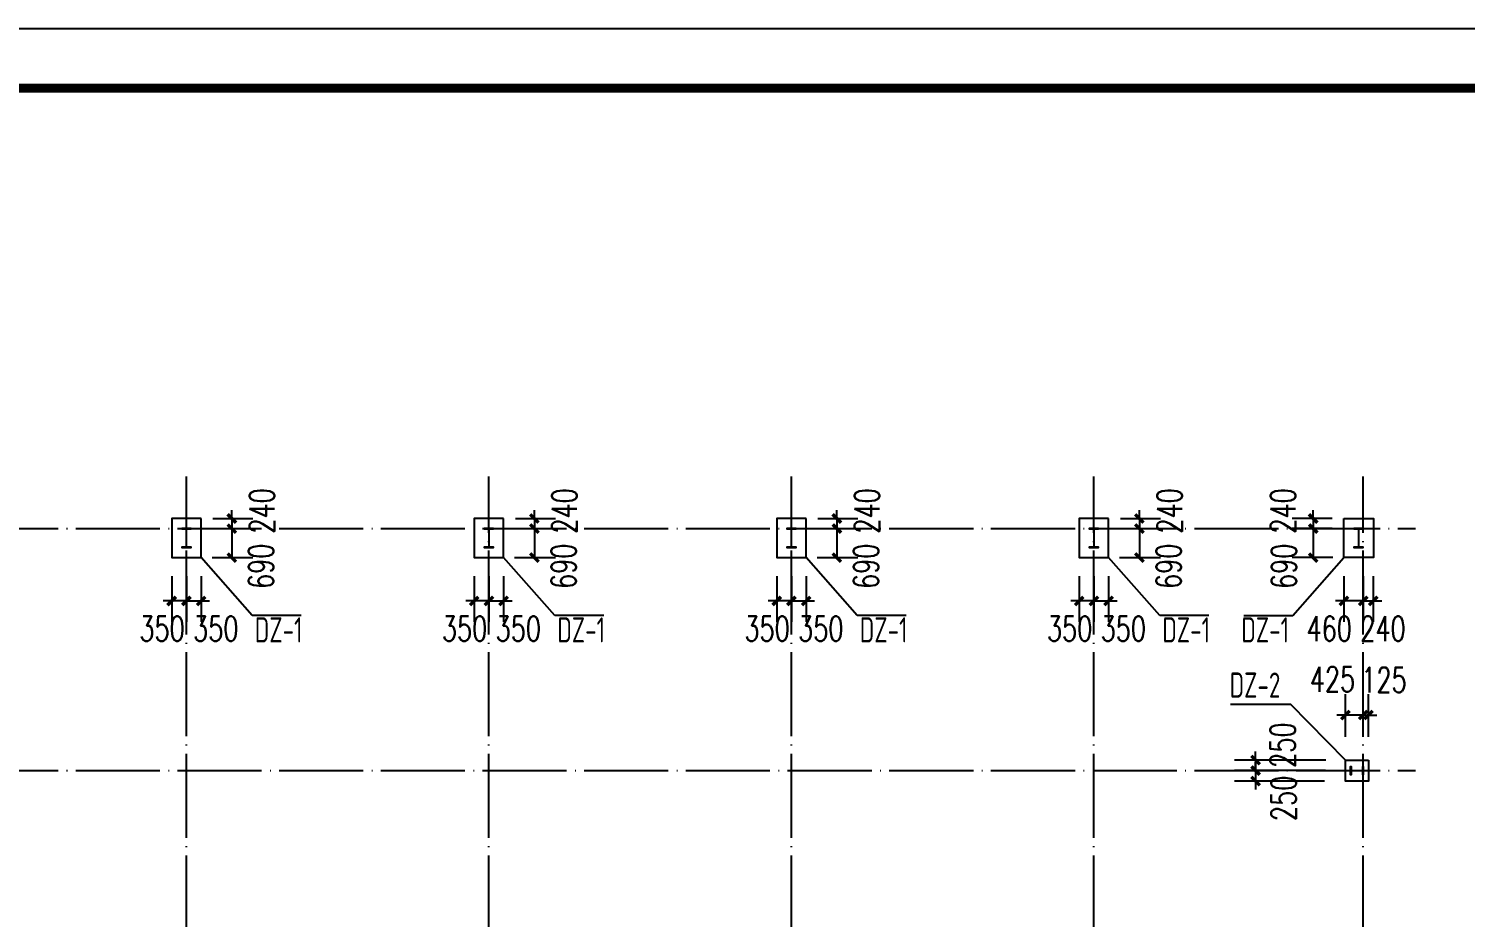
# Model space of a CAD drawing. Extents: x -33967 to 1773478, y -1022458 to -784650.
# Drawn here: x 428153 to 462343, y -959608 to -938458 of the extents above; entities that cross this region are included whole.
import ezdxf

# ---------------------------------------------------------------- set-up
doc = ezdxf.new("R2010")
doc.units = 0
doc.header["$LTSCALE"] = 1000
doc.header["$MEASUREMENT"] = 0
doc.linetypes.add('DOTE', pattern=[2.42, 2, -0.2, 0.02, -0.2])
for name, color, linetype in [('AXIS', 3, 'Continuous'), ('DIM_LEAD', 3, 'Continuous'), ('DOTE', 1, 'DOTE'), ('GZ', 50, 'Continuous'), ('NUM', 7, 'Continuous'), ('PUB_TITLE', 4, 'Continuous'), ('承台', 2, 'Continuous')]:
    doc.layers.add(name, color=color, linetype=linetype)
doc.styles.add('_TCH_DIM_T3', font='SIMPLEX', dxfattribs={"width": 0.705882, "bigfont": 'GBCBIG'})
doc.styles.add('TSSD_Norm', font='tssdeng.shx', dxfattribs={"bigfont": 'hztxt.shx'})
doc.dimstyles.new('TCH-200-1', dxfattribs={"dimtxt": 595, "dimasz": 200, "dimexe": 500, "dimexo": 600, "dimgap": 252.5, "dimtad": 1, "dimdec": 0, "dimzin": 0, "dimdsep": 46, "dimtxsty": '_TCH_DIM_T3', "dimblk": 'ARCHTICK', "dimcen": 0.09, "dimclrd": 3, "dimclre": 3, "dimclrt": 7, "dimazin": 2, "dimtfac": 1, "dimtdec": 0, "dimtix": 1, "dimtmove": 2, "dimatfit": 3, "dimfxl": 1, "dimtolj": 1, "dimtzin": 0, "dimarcsym": 0})

# ---------------------------------------------------------------- blocks, each defined once
blk = doc.blocks.new('111')
at = {"layer": 'GZ'}
blk.add_lwpolyline([(650693, -886725), (650473, -886725), (650473, -886715), (650577, -886715), (650580, -886710), (650580, -886289), (650577, -886285), (650473, -886285), (650473, -886275), (650693, -886275), (650693, -886285), (650590, -886285), (650586, -886289), (650586, -886710), (650590, -886715), (650693, -886715), (650693, -886725)], close=True, dxfattribs=at)
blk = doc.blocks.new('_ArchTick')
at = {"color": 0, "linetype": 'ByBlock', "const_width": 0.4}
blk.add_lwpolyline([(-0.5, -0.5), (0.5, 0.5)], dxfattribs=at)
blk = doc.blocks.new('*D1117')
at = {"layer": 'AXIS', "color": 3, "lineweight": -2, "transparency": 16777216}
for p, q in [((459490, -955316), (459490, -954294)), ((459915, -955316), (459915, -954294)), ((459490, -954794), (459290, -954794)), ((459915, -954794), (459490, -954794)), ((459915, -954794), (460115, -954794))]:
    blk.add_line(p, q, dxfattribs=at)
at = {"layer": 'Defpoints', "color": 0, "transparency": 16777216}
for p in [(459490, -954794), (459490, -955916), (459915, -955916)]:
    blk.add_point(p, dxfattribs=at)
at = {"layer": 'AXIS', "color": 3, "lineweight": -2, "transparency": 16777216, "xscale": 200, "yscale": 200, "zscale": 200}
blk.add_blockref('_ArchTick', (459490, -954794), dxfattribs=at)
at = {"layer": 'AXIS', "color": 3, "lineweight": -2, "transparency": 16777216, "xscale": 200, "yscale": 200, "zscale": 200, "rotation": 180}
blk.add_blockref('_ArchTick', (459915, -954794), dxfattribs=at)
at = {"layer": 'AXIS', "color": 7, "transparency": 16777216, "insert": (459183, -953942), "char_height": 595, "attachment_point": 5, "style": '_TCH_DIM_T3'}
blk.add_mtext('\\A1;425', dxfattribs=at)
blk = doc.blocks.new('*D1118')
at = {"layer": 'AXIS', "color": 3, "lineweight": -2, "transparency": 16777216}
for p, q in [((459915, -955316), (459915, -954294)), ((460040, -955316), (460040, -954294)), ((459915, -954794), (459715, -954794)), ((459915, -954794), (460040, -954794)), ((460040, -954794), (460240, -954794))]:
    blk.add_line(p, q, dxfattribs=at)
at = {"layer": 'Defpoints', "color": 0, "transparency": 16777216}
for p in [(460040, -954794), (459915, -955916), (460040, -955916)]:
    blk.add_point(p, dxfattribs=at)
at = {"layer": 'AXIS', "color": 3, "lineweight": -2, "transparency": 16777216, "xscale": 200, "yscale": 200, "zscale": 200}
blk.add_blockref('_ArchTick', (459915, -954794), dxfattribs=at)
at = {"layer": 'AXIS', "color": 3, "lineweight": -2, "transparency": 16777216, "xscale": 200, "yscale": 200, "zscale": 200, "rotation": 180}
blk.add_blockref('_ArchTick', (460040, -954794), dxfattribs=at)
at = {"layer": 'AXIS', "color": 7, "transparency": 16777216, "insert": (460409, -953958), "char_height": 595, "attachment_point": 5, "style": '_TCH_DIM_T3'}
blk.add_mtext('\\A1;125', dxfattribs=at)
blk = doc.blocks.new('*D1119')
at = {"layer": 'AXIS', "color": 3, "lineweight": -2, "transparency": 16777216}
for p, q in [((459023, -955866), (456852, -955866)), ((457352, -955866), (457352, -955666)), ((457352, -955866), (457352, -956116)), ((459015, -956116), (456852, -956116)), ((457352, -956116), (457352, -956316))]:
    blk.add_line(p, q, dxfattribs=at)
at = {"layer": 'Defpoints', "color": 0, "transparency": 16777216}
for p in [(459623, -955866), (457352, -956116), (459615, -956116)]:
    blk.add_point(p, dxfattribs=at)
at = {"layer": 'AXIS', "color": 3, "lineweight": -2, "transparency": 16777216, "xscale": 200, "yscale": 200, "zscale": 200}
for p, rotation in [((457352, -955866), 270), ((457352, -956116), 90)]:
    blk.add_blockref('_ArchTick', p, dxfattribs=dict(at, rotation=rotation))
at = {"layer": 'AXIS', "color": 7, "transparency": 16777216, "insert": (458001, -955511), "char_height": 595, "attachment_point": 5, "rotation": 90, "style": '_TCH_DIM_T3'}
blk.add_mtext('\\A1;250', dxfattribs=at)
blk = doc.blocks.new('*D1120')
at = {"layer": 'AXIS', "color": 3, "lineweight": -2, "transparency": 16777216}
for p, q in [((457352, -956116), (457352, -955916)), ((459015, -956116), (456852, -956116)), ((457352, -956116), (457352, -956366)), ((458992, -956366), (456852, -956366)), ((457352, -956366), (457352, -956566))]:
    blk.add_line(p, q, dxfattribs=at)
at = {"layer": 'Defpoints', "color": 0, "transparency": 16777216}
for p in [(459615, -956116), (457352, -956366), (459592, -956366)]:
    blk.add_point(p, dxfattribs=at)
at = {"layer": 'AXIS', "color": 3, "lineweight": -2, "transparency": 16777216, "xscale": 200, "yscale": 200, "zscale": 200}
for p, rotation in [((457352, -956116), 270), ((457352, -956366), 90)]:
    blk.add_blockref('_ArchTick', p, dxfattribs=dict(at, rotation=rotation))
at = {"layer": 'AXIS', "color": 7, "transparency": 16777216, "insert": (458021, -956778), "char_height": 595, "attachment_point": 5, "rotation": 90, "style": '_TCH_DIM_T3'}
blk.add_mtext('\\A1;250', dxfattribs=at)
blk = doc.blocks.new('*D1209')
at = {"layer": 'AXIS', "color": 3, "lineweight": -2, "transparency": 16777216}
for p, q in [((432535, -950117), (433487, -950117)), ((432987, -950117), (432987, -949917)), ((432987, -950117), (432987, -950356)), ((432538, -950356), (433487, -950356)), ((432987, -950356), (432987, -950556))]:
    blk.add_line(p, q, dxfattribs=at)
at = {"layer": 'Defpoints', "color": 0, "transparency": 16777216}
for p in [(431935, -950117), (431938, -950356), (432987, -950356)]:
    blk.add_point(p, dxfattribs=at)
at = {"layer": 'AXIS', "color": 3, "lineweight": -2, "transparency": 16777216, "xscale": 200, "yscale": 200, "zscale": 200}
for p, rotation in [((432987, -950117), 270), ((432987, -950356), 90)]:
    blk.add_blockref('_ArchTick', p, dxfattribs=dict(at, rotation=rotation))
at = {"layer": 'AXIS', "color": 7, "transparency": 16777216, "insert": (433704, -949937), "char_height": 595, "attachment_point": 5, "rotation": 90, "style": '_TCH_DIM_T3'}
blk.add_mtext('\\A1;240', dxfattribs=at)
blk = doc.blocks.new('*D1210')
at = {"layer": 'AXIS', "color": 3, "lineweight": -2, "transparency": 16777216}
for p, q in [((431905, -951486), (431905, -952579)), ((432255, -951486), (432255, -952579)), ((431905, -952079), (431705, -952079)), ((431905, -952079), (432255, -952079)), ((432255, -952079), (432455, -952079))]:
    blk.add_line(p, q, dxfattribs=at)
at = {"layer": 'Defpoints', "color": 0, "transparency": 16777216}
for p in [(431905, -950886), (432255, -950886), (432255, -952079)]:
    blk.add_point(p, dxfattribs=at)
at = {"layer": 'AXIS', "color": 3, "lineweight": -2, "transparency": 16777216, "xscale": 200, "yscale": 200, "zscale": 200}
blk.add_blockref('_ArchTick', (431905, -952079), dxfattribs=at)
at = {"layer": 'AXIS', "color": 3, "lineweight": -2, "transparency": 16777216, "xscale": 200, "yscale": 200, "zscale": 200, "rotation": 180}
blk.add_blockref('_ArchTick', (432255, -952079), dxfattribs=at)
at = {"layer": 'AXIS', "color": 7, "transparency": 16777216, "insert": (432605, -952739), "char_height": 595, "attachment_point": 5, "style": '_TCH_DIM_T3'}
blk.add_mtext('\\A1;350', dxfattribs=at)
blk = doc.blocks.new('*D1211')
at = {"layer": 'AXIS', "color": 3, "lineweight": -2, "transparency": 16777216}
for p, q in [((432538, -950356), (433487, -950356)), ((432987, -950356), (432987, -951047)), ((432516, -951047), (433487, -951047))]:
    blk.add_line(p, q, dxfattribs=at)
at = {"layer": 'Defpoints', "color": 0, "transparency": 16777216}
for p in [(431938, -950356), (431916, -951047), (432987, -951047)]:
    blk.add_point(p, dxfattribs=at)
at = {"layer": 'AXIS', "color": 3, "lineweight": -2, "transparency": 16777216, "xscale": 200, "yscale": 200, "zscale": 200}
for p, rotation in [((432987, -950356), 90), ((432987, -951047), 270)]:
    blk.add_blockref('_ArchTick', p, dxfattribs=dict(at, rotation=rotation))
at = {"layer": 'AXIS', "color": 7, "transparency": 16777216, "insert": (433684, -951255), "char_height": 595, "attachment_point": 5, "rotation": 90, "style": '_TCH_DIM_T3'}
blk.add_mtext('\\A1;690', dxfattribs=at)
blk = doc.blocks.new('*D1212')
at = {"layer": 'AXIS', "color": 3, "lineweight": -2, "transparency": 16777216}
for p, q in [((431555, -951486), (431555, -952579)), ((431905, -951486), (431905, -952579)), ((431555, -952079), (431355, -952079)), ((431905, -952079), (431555, -952079)), ((431905, -952079), (432105, -952079))]:
    blk.add_line(p, q, dxfattribs=at)
at = {"layer": 'Defpoints', "color": 0, "transparency": 16777216}
for p in [(431555, -950886), (431905, -950886), (431555, -952079)]:
    blk.add_point(p, dxfattribs=at)
at = {"layer": 'AXIS', "color": 3, "lineweight": -2, "transparency": 16777216, "xscale": 200, "yscale": 200, "zscale": 200}
blk.add_blockref('_ArchTick', (431555, -952079), dxfattribs=at)
at = {"layer": 'AXIS', "color": 3, "lineweight": -2, "transparency": 16777216, "xscale": 200, "yscale": 200, "zscale": 200, "rotation": 180}
blk.add_blockref('_ArchTick', (431905, -952079), dxfattribs=at)
at = {"layer": 'AXIS', "color": 7, "transparency": 16777216, "insert": (431326, -952739), "char_height": 595, "attachment_point": 5, "style": '_TCH_DIM_T3'}
blk.add_mtext('\\A1;350', dxfattribs=at)
blk = doc.blocks.new('*D1219')
at = {"layer": 'AXIS', "color": 3, "lineweight": -2, "transparency": 16777216}
for p, q in [((439735, -950117), (440687, -950117)), ((440187, -950117), (440187, -949917)), ((440187, -950117), (440187, -950356)), ((439738, -950356), (440687, -950356)), ((440187, -950356), (440187, -950556))]:
    blk.add_line(p, q, dxfattribs=at)
at = {"layer": 'Defpoints', "color": 0, "transparency": 16777216}
for p in [(439135, -950117), (439138, -950356), (440187, -950356)]:
    blk.add_point(p, dxfattribs=at)
at = {"layer": 'AXIS', "color": 3, "lineweight": -2, "transparency": 16777216, "xscale": 200, "yscale": 200, "zscale": 200}
for p, rotation in [((440187, -950117), 270), ((440187, -950356), 90)]:
    blk.add_blockref('_ArchTick', p, dxfattribs=dict(at, rotation=rotation))
at = {"layer": 'AXIS', "color": 7, "transparency": 16777216, "insert": (440904, -949937), "char_height": 595, "attachment_point": 5, "rotation": 90, "style": '_TCH_DIM_T3'}
blk.add_mtext('\\A1;240', dxfattribs=at)
blk = doc.blocks.new('*D1220')
at = {"layer": 'AXIS', "color": 3, "lineweight": -2, "transparency": 16777216}
for p, q in [((439105, -951486), (439105, -952579)), ((439455, -951486), (439455, -952579)), ((439105, -952079), (438905, -952079)), ((439105, -952079), (439455, -952079)), ((439455, -952079), (439655, -952079))]:
    blk.add_line(p, q, dxfattribs=at)
at = {"layer": 'Defpoints', "color": 0, "transparency": 16777216}
for p in [(439105, -950886), (439455, -950886), (439455, -952079)]:
    blk.add_point(p, dxfattribs=at)
at = {"layer": 'AXIS', "color": 3, "lineweight": -2, "transparency": 16777216, "xscale": 200, "yscale": 200, "zscale": 200}
blk.add_blockref('_ArchTick', (439105, -952079), dxfattribs=at)
at = {"layer": 'AXIS', "color": 3, "lineweight": -2, "transparency": 16777216, "xscale": 200, "yscale": 200, "zscale": 200, "rotation": 180}
blk.add_blockref('_ArchTick', (439455, -952079), dxfattribs=at)
at = {"layer": 'AXIS', "color": 7, "transparency": 16777216, "insert": (439805, -952739), "char_height": 595, "attachment_point": 5, "style": '_TCH_DIM_T3'}
blk.add_mtext('\\A1;350', dxfattribs=at)
blk = doc.blocks.new('*D1221')
at = {"layer": 'AXIS', "color": 3, "lineweight": -2, "transparency": 16777216}
for p, q in [((439738, -950356), (440687, -950356)), ((440187, -950356), (440187, -951047)), ((439716, -951047), (440687, -951047))]:
    blk.add_line(p, q, dxfattribs=at)
at = {"layer": 'Defpoints', "color": 0, "transparency": 16777216}
for p in [(439138, -950356), (439116, -951047), (440187, -951047)]:
    blk.add_point(p, dxfattribs=at)
at = {"layer": 'AXIS', "color": 3, "lineweight": -2, "transparency": 16777216, "xscale": 200, "yscale": 200, "zscale": 200}
for p, rotation in [((440187, -950356), 90), ((440187, -951047), 270)]:
    blk.add_blockref('_ArchTick', p, dxfattribs=dict(at, rotation=rotation))
at = {"layer": 'AXIS', "color": 7, "transparency": 16777216, "insert": (440884, -951255), "char_height": 595, "attachment_point": 5, "rotation": 90, "style": '_TCH_DIM_T3'}
blk.add_mtext('\\A1;690', dxfattribs=at)
blk = doc.blocks.new('*D1222')
at = {"layer": 'AXIS', "color": 3, "lineweight": -2, "transparency": 16777216}
for p, q in [((438755, -951486), (438755, -952579)), ((439105, -951486), (439105, -952579)), ((438755, -952079), (438555, -952079)), ((439105, -952079), (438755, -952079)), ((439105, -952079), (439305, -952079))]:
    blk.add_line(p, q, dxfattribs=at)
at = {"layer": 'Defpoints', "color": 0, "transparency": 16777216}
for p in [(438755, -950886), (439105, -950886), (438755, -952079)]:
    blk.add_point(p, dxfattribs=at)
at = {"layer": 'AXIS', "color": 3, "lineweight": -2, "transparency": 16777216, "xscale": 200, "yscale": 200, "zscale": 200}
blk.add_blockref('_ArchTick', (438755, -952079), dxfattribs=at)
at = {"layer": 'AXIS', "color": 3, "lineweight": -2, "transparency": 16777216, "xscale": 200, "yscale": 200, "zscale": 200, "rotation": 180}
blk.add_blockref('_ArchTick', (439105, -952079), dxfattribs=at)
at = {"layer": 'AXIS', "color": 7, "transparency": 16777216, "insert": (438526, -952739), "char_height": 595, "attachment_point": 5, "style": '_TCH_DIM_T3'}
blk.add_mtext('\\A1;350', dxfattribs=at)
blk = doc.blocks.new('*D1223')
at = {"layer": 'AXIS', "color": 3, "lineweight": -2, "transparency": 16777216}
for p, q in [((446935, -950117), (447887, -950117)), ((447387, -950117), (447387, -949917)), ((447387, -950117), (447387, -950356)), ((446938, -950356), (447887, -950356)), ((447387, -950356), (447387, -950556))]:
    blk.add_line(p, q, dxfattribs=at)
at = {"layer": 'Defpoints', "color": 0, "transparency": 16777216}
for p in [(446335, -950117), (446338, -950356), (447387, -950356)]:
    blk.add_point(p, dxfattribs=at)
at = {"layer": 'AXIS', "color": 3, "lineweight": -2, "transparency": 16777216, "xscale": 200, "yscale": 200, "zscale": 200}
for p, rotation in [((447387, -950117), 270), ((447387, -950356), 90)]:
    blk.add_blockref('_ArchTick', p, dxfattribs=dict(at, rotation=rotation))
at = {"layer": 'AXIS', "color": 7, "transparency": 16777216, "insert": (448104, -949937), "char_height": 595, "attachment_point": 5, "rotation": 90, "style": '_TCH_DIM_T3'}
blk.add_mtext('\\A1;240', dxfattribs=at)
blk = doc.blocks.new('*D1224')
at = {"layer": 'AXIS', "color": 3, "lineweight": -2, "transparency": 16777216}
for p, q in [((446305, -951486), (446305, -952579)), ((446655, -951486), (446655, -952579)), ((446305, -952079), (446105, -952079)), ((446305, -952079), (446655, -952079)), ((446655, -952079), (446855, -952079))]:
    blk.add_line(p, q, dxfattribs=at)
at = {"layer": 'Defpoints', "color": 0, "transparency": 16777216}
for p in [(446305, -950886), (446655, -950886), (446655, -952079)]:
    blk.add_point(p, dxfattribs=at)
at = {"layer": 'AXIS', "color": 3, "lineweight": -2, "transparency": 16777216, "xscale": 200, "yscale": 200, "zscale": 200}
blk.add_blockref('_ArchTick', (446305, -952079), dxfattribs=at)
at = {"layer": 'AXIS', "color": 3, "lineweight": -2, "transparency": 16777216, "xscale": 200, "yscale": 200, "zscale": 200, "rotation": 180}
blk.add_blockref('_ArchTick', (446655, -952079), dxfattribs=at)
at = {"layer": 'AXIS', "color": 7, "transparency": 16777216, "insert": (447005, -952739), "char_height": 595, "attachment_point": 5, "style": '_TCH_DIM_T3'}
blk.add_mtext('\\A1;350', dxfattribs=at)
blk = doc.blocks.new('*D1213')
at = {"layer": 'AXIS', "color": 3, "lineweight": -2, "transparency": 16777216}
for p, q in [((446938, -950356), (447887, -950356)), ((447387, -950356), (447387, -951047)), ((446916, -951047), (447887, -951047))]:
    blk.add_line(p, q, dxfattribs=at)
at = {"layer": 'Defpoints', "color": 0, "transparency": 16777216}
for p in [(446338, -950356), (446316, -951047), (447387, -951047)]:
    blk.add_point(p, dxfattribs=at)
at = {"layer": 'AXIS', "color": 3, "lineweight": -2, "transparency": 16777216, "xscale": 200, "yscale": 200, "zscale": 200}
for p, rotation in [((447387, -950356), 90), ((447387, -951047), 270)]:
    blk.add_blockref('_ArchTick', p, dxfattribs=dict(at, rotation=rotation))
at = {"layer": 'AXIS', "color": 7, "transparency": 16777216, "insert": (448084, -951255), "char_height": 595, "attachment_point": 5, "rotation": 90, "style": '_TCH_DIM_T3'}
blk.add_mtext('\\A1;690', dxfattribs=at)
blk = doc.blocks.new('*D1214')
at = {"layer": 'AXIS', "color": 3, "lineweight": -2, "transparency": 16777216}
for p, q in [((445955, -951486), (445955, -952579)), ((446305, -951486), (446305, -952579)), ((445955, -952079), (445755, -952079)), ((446305, -952079), (445955, -952079)), ((446305, -952079), (446505, -952079))]:
    blk.add_line(p, q, dxfattribs=at)
at = {"layer": 'Defpoints', "color": 0, "transparency": 16777216}
for p in [(445955, -950886), (446305, -950886), (445955, -952079)]:
    blk.add_point(p, dxfattribs=at)
at = {"layer": 'AXIS', "color": 3, "lineweight": -2, "transparency": 16777216, "xscale": 200, "yscale": 200, "zscale": 200}
blk.add_blockref('_ArchTick', (445955, -952079), dxfattribs=at)
at = {"layer": 'AXIS', "color": 3, "lineweight": -2, "transparency": 16777216, "xscale": 200, "yscale": 200, "zscale": 200, "rotation": 180}
blk.add_blockref('_ArchTick', (446305, -952079), dxfattribs=at)
at = {"layer": 'AXIS', "color": 7, "transparency": 16777216, "insert": (445726, -952739), "char_height": 595, "attachment_point": 5, "style": '_TCH_DIM_T3'}
blk.add_mtext('\\A1;350', dxfattribs=at)
blk = doc.blocks.new('*D1215')
at = {"layer": 'AXIS', "color": 3, "lineweight": -2, "transparency": 16777216}
for p, q in [((454135, -950117), (455087, -950117)), ((454587, -950117), (454587, -949917)), ((454587, -950117), (454587, -950356)), ((454138, -950356), (455087, -950356)), ((454587, -950356), (454587, -950556))]:
    blk.add_line(p, q, dxfattribs=at)
at = {"layer": 'Defpoints', "color": 0, "transparency": 16777216}
for p in [(453535, -950117), (453538, -950356), (454587, -950356)]:
    blk.add_point(p, dxfattribs=at)
at = {"layer": 'AXIS', "color": 3, "lineweight": -2, "transparency": 16777216, "xscale": 200, "yscale": 200, "zscale": 200}
for p, rotation in [((454587, -950117), 270), ((454587, -950356), 90)]:
    blk.add_blockref('_ArchTick', p, dxfattribs=dict(at, rotation=rotation))
at = {"layer": 'AXIS', "color": 7, "transparency": 16777216, "insert": (455304, -949937), "char_height": 595, "attachment_point": 5, "rotation": 90, "style": '_TCH_DIM_T3'}
blk.add_mtext('\\A1;240', dxfattribs=at)
blk = doc.blocks.new('*D1216')
at = {"layer": 'AXIS', "color": 3, "lineweight": -2, "transparency": 16777216}
for p, q in [((453505, -951486), (453505, -952579)), ((453855, -951486), (453855, -952579)), ((453505, -952079), (453305, -952079)), ((453505, -952079), (453855, -952079)), ((453855, -952079), (454055, -952079))]:
    blk.add_line(p, q, dxfattribs=at)
at = {"layer": 'Defpoints', "color": 0, "transparency": 16777216}
for p in [(453505, -950886), (453855, -950886), (453855, -952079)]:
    blk.add_point(p, dxfattribs=at)
at = {"layer": 'AXIS', "color": 3, "lineweight": -2, "transparency": 16777216, "xscale": 200, "yscale": 200, "zscale": 200}
blk.add_blockref('_ArchTick', (453505, -952079), dxfattribs=at)
at = {"layer": 'AXIS', "color": 3, "lineweight": -2, "transparency": 16777216, "xscale": 200, "yscale": 200, "zscale": 200, "rotation": 180}
blk.add_blockref('_ArchTick', (453855, -952079), dxfattribs=at)
at = {"layer": 'AXIS', "color": 7, "transparency": 16777216, "insert": (454205, -952739), "char_height": 595, "attachment_point": 5, "style": '_TCH_DIM_T3'}
blk.add_mtext('\\A1;350', dxfattribs=at)
blk = doc.blocks.new('*D1217')
at = {"layer": 'AXIS', "color": 3, "lineweight": -2, "transparency": 16777216}
for p, q in [((454138, -950356), (455087, -950356)), ((454587, -950356), (454587, -951047)), ((454116, -951047), (455087, -951047))]:
    blk.add_line(p, q, dxfattribs=at)
at = {"layer": 'Defpoints', "color": 0, "transparency": 16777216}
for p in [(453538, -950356), (453516, -951047), (454587, -951047)]:
    blk.add_point(p, dxfattribs=at)
at = {"layer": 'AXIS', "color": 3, "lineweight": -2, "transparency": 16777216, "xscale": 200, "yscale": 200, "zscale": 200}
for p, rotation in [((454587, -950356), 90), ((454587, -951047), 270)]:
    blk.add_blockref('_ArchTick', p, dxfattribs=dict(at, rotation=rotation))
at = {"layer": 'AXIS', "color": 7, "transparency": 16777216, "insert": (455284, -951255), "char_height": 595, "attachment_point": 5, "rotation": 90, "style": '_TCH_DIM_T3'}
blk.add_mtext('\\A1;690', dxfattribs=at)
blk = doc.blocks.new('*D1218')
at = {"layer": 'AXIS', "color": 3, "lineweight": -2, "transparency": 16777216}
for p, q in [((453155, -951486), (453155, -952579)), ((453505, -951486), (453505, -952579)), ((453155, -952079), (452955, -952079)), ((453505, -952079), (453155, -952079)), ((453505, -952079), (453705, -952079))]:
    blk.add_line(p, q, dxfattribs=at)
at = {"layer": 'Defpoints', "color": 0, "transparency": 16777216}
for p in [(453155, -950886), (453505, -950886), (453155, -952079)]:
    blk.add_point(p, dxfattribs=at)
at = {"layer": 'AXIS', "color": 3, "lineweight": -2, "transparency": 16777216, "xscale": 200, "yscale": 200, "zscale": 200}
blk.add_blockref('_ArchTick', (453155, -952079), dxfattribs=at)
at = {"layer": 'AXIS', "color": 3, "lineweight": -2, "transparency": 16777216, "xscale": 200, "yscale": 200, "zscale": 200, "rotation": 180}
blk.add_blockref('_ArchTick', (453505, -952079), dxfattribs=at)
at = {"layer": 'AXIS', "color": 7, "transparency": 16777216, "insert": (452926, -952739), "char_height": 595, "attachment_point": 5, "style": '_TCH_DIM_T3'}
blk.add_mtext('\\A1;350', dxfattribs=at)
blk = doc.blocks.new('*D1237')
at = {"layer": 'AXIS', "color": 3, "lineweight": -2, "transparency": 16777216}
for p, q in [((459175, -950117), (458224, -950117)), ((458724, -950117), (458724, -949917)), ((458724, -950117), (458724, -950356)), ((459172, -950356), (458224, -950356)), ((458724, -950356), (458724, -950556))]:
    blk.add_line(p, q, dxfattribs=at)
at = {"layer": 'Defpoints', "color": 0, "transparency": 16777216}
for p in [(459775, -950117), (458724, -950356), (459772, -950356)]:
    blk.add_point(p, dxfattribs=at)
at = {"layer": 'AXIS', "color": 3, "lineweight": -2, "transparency": 16777216, "xscale": 200, "yscale": 200, "zscale": 200}
for p, rotation in [((458724, -950117), 270), ((458724, -950356), 90)]:
    blk.add_blockref('_ArchTick', p, dxfattribs=dict(at, rotation=rotation))
at = {"layer": 'AXIS', "color": 7, "transparency": 16777216, "insert": (458006, -949937), "char_height": 595, "attachment_point": 5, "rotation": 90, "style": '_TCH_DIM_T3'}
blk.add_mtext('\\A1;240', dxfattribs=at)
blk = doc.blocks.new('*D1238')
at = {"layer": 'AXIS', "color": 3, "lineweight": -2, "transparency": 16777216}
for p, q in [((459455, -951486), (459455, -952579)), ((459915, -951486), (459915, -952579)), ((459455, -952079), (459255, -952079)), ((459915, -952079), (459455, -952079)), ((459915, -952079), (460115, -952079))]:
    blk.add_line(p, q, dxfattribs=at)
at = {"layer": 'Defpoints', "color": 0, "transparency": 16777216}
for p in [(459455, -950886), (459915, -950886), (459455, -952079)]:
    blk.add_point(p, dxfattribs=at)
at = {"layer": 'AXIS', "color": 3, "lineweight": -2, "transparency": 16777216, "xscale": 200, "yscale": 200, "zscale": 200}
blk.add_blockref('_ArchTick', (459455, -952079), dxfattribs=at)
at = {"layer": 'AXIS', "color": 3, "lineweight": -2, "transparency": 16777216, "xscale": 200, "yscale": 200, "zscale": 200, "rotation": 180}
blk.add_blockref('_ArchTick', (459915, -952079), dxfattribs=at)
at = {"layer": 'AXIS', "color": 7, "transparency": 16777216, "insert": (459105, -952739), "char_height": 595, "attachment_point": 5, "style": '_TCH_DIM_T3'}
blk.add_mtext('\\A1;460', dxfattribs=at)
blk = doc.blocks.new('*D1239')
at = {"layer": 'AXIS', "color": 3, "lineweight": -2, "transparency": 16777216}
for p, q in [((459172, -950356), (458224, -950356)), ((458724, -950356), (458724, -951047)), ((459195, -951047), (458224, -951047))]:
    blk.add_line(p, q, dxfattribs=at)
at = {"layer": 'Defpoints', "color": 0, "transparency": 16777216}
for p in [(459772, -950356), (458724, -951047), (459795, -951047)]:
    blk.add_point(p, dxfattribs=at)
at = {"layer": 'AXIS', "color": 3, "lineweight": -2, "transparency": 16777216, "xscale": 200, "yscale": 200, "zscale": 200}
for p, rotation in [((458724, -950356), 90), ((458724, -951047), 270)]:
    blk.add_blockref('_ArchTick', p, dxfattribs=dict(at, rotation=rotation))
at = {"layer": 'AXIS', "color": 7, "transparency": 16777216, "insert": (458027, -951255), "char_height": 595, "attachment_point": 5, "rotation": 90, "style": '_TCH_DIM_T3'}
blk.add_mtext('\\A1;690', dxfattribs=at)
blk = doc.blocks.new('*D1240')
at = {"layer": 'AXIS', "color": 3, "lineweight": -2, "transparency": 16777216}
for p, q in [((459915, -951486), (459915, -952579)), ((460155, -951486), (460155, -952579)), ((459915, -952079), (459715, -952079)), ((459915, -952079), (460155, -952079)), ((460155, -952079), (460355, -952079))]:
    blk.add_line(p, q, dxfattribs=at)
at = {"layer": 'Defpoints', "color": 0, "transparency": 16777216}
for p in [(459915, -950886), (460155, -950886), (460155, -952079)]:
    blk.add_point(p, dxfattribs=at)
at = {"layer": 'AXIS', "color": 3, "lineweight": -2, "transparency": 16777216, "xscale": 200, "yscale": 200, "zscale": 200}
blk.add_blockref('_ArchTick', (459915, -952079), dxfattribs=at)
at = {"layer": 'AXIS', "color": 3, "lineweight": -2, "transparency": 16777216, "xscale": 200, "yscale": 200, "zscale": 200, "rotation": 180}
blk.add_blockref('_ArchTick', (460155, -952079), dxfattribs=at)
at = {"layer": 'AXIS', "color": 7, "transparency": 16777216, "insert": (460385, -952739), "char_height": 595, "attachment_point": 5, "style": '_TCH_DIM_T3'}
blk.add_mtext('\\A1;240', dxfattribs=at)
blk = doc.blocks.new('*D1241')
at = {"layer": 'AXIS', "color": 3, "lineweight": -2, "transparency": 16777216}
for p, q in [((459175, -950117), (458224, -950117)), ((458724, -950117), (458724, -949917)), ((458724, -950117), (458724, -950356)), ((459172, -950356), (458224, -950356)), ((458724, -950356), (458724, -950556))]:
    blk.add_line(p, q, dxfattribs=at)
at = {"layer": 'Defpoints', "color": 0, "transparency": 16777216}
for p in [(459775, -950117), (458724, -950356), (459772, -950356)]:
    blk.add_point(p, dxfattribs=at)
at = {"layer": 'AXIS', "color": 3, "lineweight": -2, "transparency": 16777216, "xscale": 200, "yscale": 200, "zscale": 200}
for p, rotation in [((458724, -950117), 270), ((458724, -950356), 90)]:
    blk.add_blockref('_ArchTick', p, dxfattribs=dict(at, rotation=rotation))
at = {"layer": 'AXIS', "color": 7, "transparency": 16777216, "insert": (458006, -949937), "char_height": 595, "attachment_point": 5, "rotation": 90, "style": '_TCH_DIM_T3'}
blk.add_mtext('\\A1;240', dxfattribs=at)
blk = doc.blocks.new('*D1242')
at = {"layer": 'AXIS', "color": 3, "lineweight": -2, "transparency": 16777216}
for p, q in [((459455, -951486), (459455, -952579)), ((459915, -951486), (459915, -952579)), ((459455, -952079), (459255, -952079)), ((459915, -952079), (459455, -952079)), ((459915, -952079), (460115, -952079))]:
    blk.add_line(p, q, dxfattribs=at)
at = {"layer": 'Defpoints', "color": 0, "transparency": 16777216}
for p in [(459455, -950886), (459915, -950886), (459455, -952079)]:
    blk.add_point(p, dxfattribs=at)
at = {"layer": 'AXIS', "color": 3, "lineweight": -2, "transparency": 16777216, "xscale": 200, "yscale": 200, "zscale": 200}
blk.add_blockref('_ArchTick', (459455, -952079), dxfattribs=at)
at = {"layer": 'AXIS', "color": 3, "lineweight": -2, "transparency": 16777216, "xscale": 200, "yscale": 200, "zscale": 200, "rotation": 180}
blk.add_blockref('_ArchTick', (459915, -952079), dxfattribs=at)
at = {"layer": 'AXIS', "color": 7, "transparency": 16777216, "insert": (459105, -952739), "char_height": 595, "attachment_point": 5, "style": '_TCH_DIM_T3'}
blk.add_mtext('\\A1;460', dxfattribs=at)
blk = doc.blocks.new('*D1243')
at = {"layer": 'AXIS', "color": 3, "lineweight": -2, "transparency": 16777216}
for p, q in [((459172, -950356), (458224, -950356)), ((458724, -950356), (458724, -951047)), ((459195, -951047), (458224, -951047))]:
    blk.add_line(p, q, dxfattribs=at)
at = {"layer": 'Defpoints', "color": 0, "transparency": 16777216}
for p in [(459772, -950356), (458724, -951047), (459795, -951047)]:
    blk.add_point(p, dxfattribs=at)
at = {"layer": 'AXIS', "color": 3, "lineweight": -2, "transparency": 16777216, "xscale": 200, "yscale": 200, "zscale": 200}
for p, rotation in [((458724, -950356), 90), ((458724, -951047), 270)]:
    blk.add_blockref('_ArchTick', p, dxfattribs=dict(at, rotation=rotation))
at = {"layer": 'AXIS', "color": 7, "transparency": 16777216, "insert": (458027, -951255), "char_height": 595, "attachment_point": 5, "rotation": 90, "style": '_TCH_DIM_T3'}
blk.add_mtext('\\A1;690', dxfattribs=at)
blk = doc.blocks.new('*D1244')
at = {"layer": 'AXIS', "color": 3, "lineweight": -2, "transparency": 16777216}
for p, q in [((459915, -951486), (459915, -952579)), ((460155, -951486), (460155, -952579)), ((459915, -952079), (459715, -952079)), ((459915, -952079), (460155, -952079)), ((460155, -952079), (460355, -952079))]:
    blk.add_line(p, q, dxfattribs=at)
at = {"layer": 'Defpoints', "color": 0, "transparency": 16777216}
for p in [(459915, -950886), (460155, -950886), (460155, -952079)]:
    blk.add_point(p, dxfattribs=at)
at = {"layer": 'AXIS', "color": 3, "lineweight": -2, "transparency": 16777216, "xscale": 200, "yscale": 200, "zscale": 200}
blk.add_blockref('_ArchTick', (459915, -952079), dxfattribs=at)
at = {"layer": 'AXIS', "color": 3, "lineweight": -2, "transparency": 16777216, "xscale": 200, "yscale": 200, "zscale": 200, "rotation": 180}
blk.add_blockref('_ArchTick', (460155, -952079), dxfattribs=at)
at = {"layer": 'AXIS', "color": 7, "transparency": 16777216, "insert": (460385, -952739), "char_height": 595, "attachment_point": 5, "style": '_TCH_DIM_T3'}
blk.add_mtext('\\A1;240', dxfattribs=at)

msp = doc.modelspace()

# ---------------------------------------------------------------- linework, layer by layer
msp.add_lwpolyline([(460040.1, -955866.4), (460040.1, -956366.4), (459490.1, -956366.4), (459490.1, -955866.4)], close=True)
at = {"layer": 'DIM_LEAD'}
for p, q in [((433471.7, -952428.2), (432255.3, -951046.7)), ((440671.7, -952428.2), (439455.3, -951046.7)), ((447871.7, -952428.2), (446655.3, -951046.7)), ((455071.7, -952428.2), (453855.3, -951046.7)), ((458238.9, -952428.2), (459455.3, -951046.7)), ((458238.9, -952428.2), (459455.3, -951046.7)), ((434637.8, -952428.2), (433471.7, -952428.2)), ((441837.8, -952428.2), (440671.7, -952428.2)), ((449037.8, -952428.2), (447871.7, -952428.2)), ((456237.8, -952428.2), (455071.7, -952428.2)), ((457072.8, -952428.2), (458238.9, -952428.2)), ((457072.8, -952428.2), (458238.9, -952428.2)), ((456755.3, -954535.8), (458185.6, -954535.8)), ((459490.1, -955866.4), (458185.6, -954535.8))]:
    msp.add_line(p, q, dxfattribs=at)
at = {"layer": 'DOTE'}
for p, q in [((431905.3, -1006116.4), (431905.3, -949116.4)), ((439105.3, -1006116.4), (439105.3, -949116.4)), ((446305.3, -1006116.4), (446305.3, -949116.4)), ((453505.3, -1006116.4), (453505.3, -949116.4)), ((459915.3, -1006116.4), (459915.3, -949116.4)), ((402655.3, -950356.4), (461155.3, -950356.4)), ((402655.3, -956116.4), (461155.3, -956116.4))]:
    msp.add_line(p, q, dxfattribs=at)
at = {"layer": 'GZ'}
msp.add_lwpolyline([(459915.3, -956016.4), (459915.3, -956216.4), (459905.3, -956216.4), (459905.3, -956123.3), (459900.3, -956119.4), (459630, -956119.4), (459625.3, -956123.3), (459625.3, -956216.4), (459615.3, -956216.4), (459615.3, -956016.4), (459625.3, -956016.4), (459625.3, -956109.4), (459629.8, -956113.4), (459900.3, -956113.4), (459905.3, -956109.4), (459905.3, -956016.4), (459915.3, -956016.4)], close=True, dxfattribs=at)
at = {"layer": 'PUB_TITLE'}
msp.add_lwpolyline([(390866.6, -1022458.4), (509666.6, -1022458.4), (509666.6, -938458.4), (390866.6, -938458.4)], close=True, dxfattribs=at)
at = {"layer": 'PUB_TITLE', "const_width": 212.1}
msp.add_lwpolyline([(393686.9, -1021044.2), (393686.9, -939872.6), (507666.6, -939872.6), (507666.6, -1021044.2)], close=True, dxfattribs=at)
at = {"layer": '承台', "color": 4}
for points in [[(432255.3, -950116.7), (431555.3, -950116.7), (431555.3, -951046.7), (432255.3, -951046.7)], [(439455.3, -950116.7), (438755.3, -950116.7), (438755.3, -951046.7), (439455.3, -951046.7)], [(446655.3, -950116.7), (445955.3, -950116.7), (445955.3, -951046.7), (446655.3, -951046.7)], [(453855.3, -950116.7), (453155.3, -950116.7), (453155.3, -951046.7), (453855.3, -951046.7)], [(459455.3, -950116.7), (460155.3, -950116.7), (460155.3, -951046.7), (459455.3, -951046.7)], [(459455.3, -950116.7), (460155.3, -950116.7), (460155.3, -951046.7), (459455.3, -951046.7)]]:
    msp.add_lwpolyline(points, close=True, dxfattribs=at)

# ---------------------------------------------------------------- block references
at = {"layer": 'GZ', "xscale": -1, "rotation": 180}
for p in [(-218678.1, -1837081), (-211478.1, -1837081), (-204278.1, -1837081), (-197078.1, -1837081), (-190778.1, -1837081)]:
    msp.add_blockref('111', p, dxfattribs=at)

# ---------------------------------------------------------------- texts
at = {"layer": 'NUM', "color": 6, "style": 'TSSD_Norm', "width": 0.7}
for p in [(433533.4, -953067.3), (440733.4, -953067.3), (447933.4, -953067.3), (455133.4, -953067.3), (457014.1, -953067.3), (457014.1, -953067.3)]:
    msp.add_text('DZ-1', height=600, dxfattribs=at).set_placement(p)
at = {"layer": 'NUM', "color": 4, "style": 'TSSD_Norm', "width": 0.7}
msp.add_text('DZ-2', height=600, dxfattribs=at).set_placement((456734.6, -954381.3))

# ---------------------------------------------------------------- dimensions: what is measured, and where the dimension line sits
at = {"layer": 'AXIS'}
for base, p1, p2, angle, picture, middle in [((432986.9, -950356.4), (431935.3, -950116.7), (431938.3, -950356.4), 90, '*D1209', (433704.5, -949937)), ((440186.9, -950356.4), (439135.3, -950116.7), (439138.3, -950356.4), 90, '*D1219', (440904.5, -949937)), ((447386.9, -950356.4), (446335.3, -950116.7), (446338.3, -950356.4), 90, '*D1223', (448104.5, -949937)), ((454586.9, -950356.4), (453535.3, -950116.7), (453538.3, -950356.4), 90, '*D1215', (455304.5, -949937)), ((458723.8, -950356.4), (459775.3, -950116.7), (459772.3, -950356.4), 90, '*D1237', (458006.1, -949937)), ((458723.8, -950356.4), (459775.3, -950116.7), (459772.3, -950356.4), 90, '*D1241', (458006.1, -949937)), ((432986.9, -951046.7), (431938.3, -950356.4), (431916, -951046.7), 90, '*D1211', (433684, -951255)), ((440186.9, -951046.7), (439138.3, -950356.4), (439116, -951046.7), 90, '*D1221', (440884, -951255)), ((447386.9, -951046.7), (446338.3, -950356.4), (446316, -951046.7), 90, '*D1213', (448084, -951255)), ((454586.9, -951046.7), (453538.3, -950356.4), (453516, -951046.7), 90, '*D1217', (455284, -951255)), ((458723.8, -951046.7), (459772.3, -950356.4), (459794.6, -951046.7), 90, '*D1239', (458026.6, -951255)), ((458723.8, -951046.7), (459772.3, -950356.4), (459794.6, -951046.7), 90, '*D1243', (458026.6, -951255)), ((431555.3, -952078.9), (431905.3, -950885.8), (431555.3, -950885.8), 180, '*D1212', (431325.5, -952739.2)), ((438755.3, -952078.9), (439105.3, -950885.8), (438755.3, -950885.8), 180, '*D1222', (438525.5, -952739.2)), ((445955.3, -952078.9), (446305.3, -950885.8), (445955.3, -950885.8), 180, '*D1214', (445725.5, -952739.2)), ((453155.3, -952078.9), (453505.3, -950885.8), (453155.3, -950885.8), 180, '*D1218', (452925.5, -952739.2)), ((459455.3, -952078.9), (459915.3, -950885.8), (459455.3, -950885.8), 180, '*D1238', (459105.5, -952739.2)), ((459455.3, -952078.9), (459915.3, -950885.8), (459455.3, -950885.8), 180, '*D1242', (459105.5, -952739.2)), ((459490.1, -954794.2), (459915, -955916.2), (459490.1, -955916.2), 180, '*D1117', (459183, -953942)), ((460040.1, -954794.2), (459915, -955916.2), (460040.1, -955916.2), 0, '*D1118', (460409.1, -953957.8)), ((457351.9, -956116.4), (459622.6, -955866.4), (459615, -956116.4), 90, '*D1119', (458000.9, -955511.4)), ((457351.9, -956366.4), (459615, -956116.4), (459591.9, -956366.4), 90, '*D1120', (458021.4, -956778.1))]:
    dim = msp.add_linear_dim(base=base, p1=p1, p2=p2, angle=angle, dimstyle='TCH-200-1', dxfattribs=at)
    dim.commit()
    dim.dimension.update_dxf_attribs({"geometry": picture, "text_midpoint": middle, "dimtype": 128})
for base, p1, p2, picture, middle in [((432255.3, -952078.9), (431905.3, -950885.8), (432255.3, -950885.8), '*D1210', (432605.1, -952739.2)), ((439455.3, -952078.9), (439105.3, -950885.8), (439455.3, -950885.8), '*D1220', (439805.1, -952739.2)), ((446655.3, -952078.9), (446305.3, -950885.8), (446655.3, -950885.8), '*D1224', (447005.1, -952739.2)), ((453855.3, -952078.9), (453505.3, -950885.8), (453855.3, -950885.8), '*D1216', (454205.1, -952739.2)), ((460155.3, -952078.9), (459915.3, -950885.8), (460155.3, -950885.8), '*D1240', (460385.1, -952739.2)), ((460155.3, -952078.9), (459915.3, -950885.8), (460155.3, -950885.8), '*D1244', (460385.1, -952739.2))]:
    dim = msp.add_linear_dim(base=base, p1=p1, p2=p2, dimstyle='TCH-200-1', dxfattribs=at)
    dim.commit()
    dim.dimension.update_dxf_attribs({"geometry": picture, "text_midpoint": middle, "dimtype": 128})

doc.saveas('drawing.dxf')
